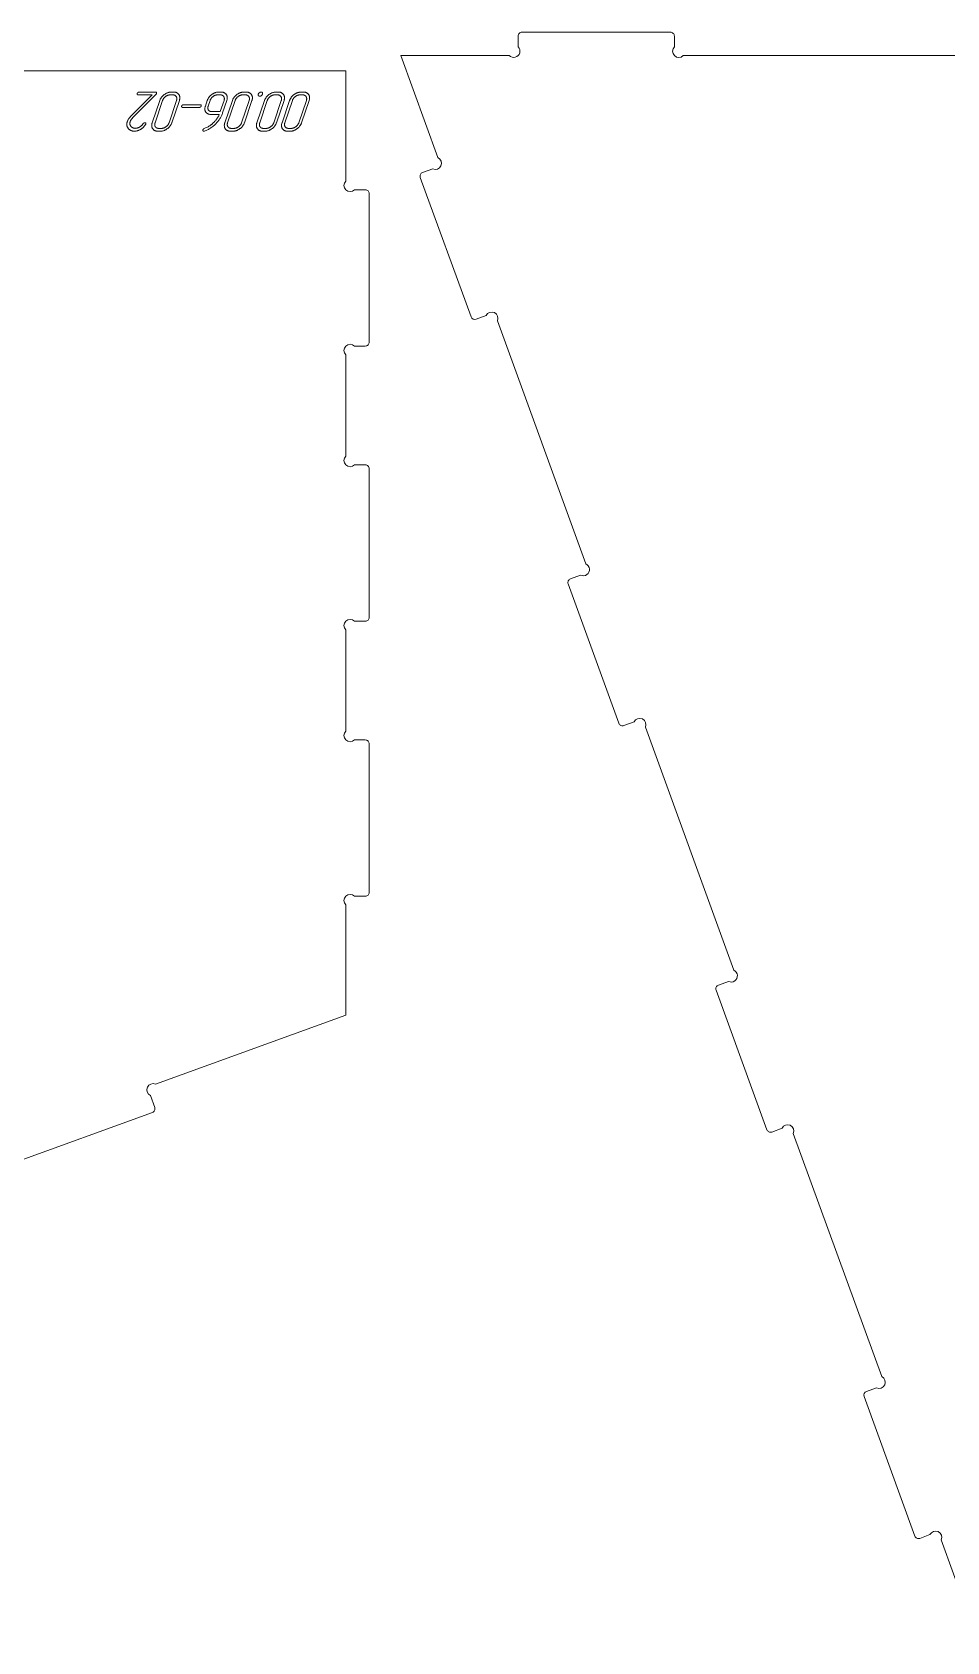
# Model space of a CAD drawing. Header units: millimetres. Extents: x 10 to 1367, y -717 to -10.
# Drawn here: x 428.6 to 662.7, y -422.2 to -10.2 of the extents above; entities that cross this region are included whole.
import ezdxf

# ---------------------------------------------------------------- set-up
doc = ezdxf.new("R2010")
doc.units = ezdxf.units.MM
doc.layers.add('cut', color=7, linetype='Continuous', lineweight=0)
doc.layers.add('mark', color=7, linetype='Continuous', lineweight=0)

msp = doc.modelspace()

# ---------------------------------------------------------------- linework, layer by layer
at = {"layer": 'cut'}
for points in [[(670.75, -422.18), (661.26, -396.1, 1), (658.38, -394.75), (655.8, -395.7, -0.414214), (654.51, -395.1), (641.52, -359.39, -0.414213), (642.12, -358.11), (644.7, -357.17, 1), (646.05, -354.29), (623.41, -292.09, 1), (620.53, -290.74), (617.94, -291.69, -0.414214), (616.66, -291.09), (603.66, -255.38, -0.414214), (604.26, -254.1), (606.85, -253.16, 1), (608.19, -250.28), (585.55, -188.08, 1), (582.67, -186.73), (580.08, -187.68, -0.414214), (578.8, -187.08), (565.8, -151.37, -0.414214), (566.4, -150.09), (568.99, -149.15, 1), (570.33, -146.27), (547.69, -84.07, 1), (544.81, -82.72), (542.23, -83.67, -0.414213), (540.94, -83.07), (527.95, -47.36, -0.414214), (528.55, -46.08), (531.13, -45.14, 1), (532.48, -42.26), (522.98, -16.18), (550.74, -16.18, 1), (552.98, -13.93), (552.98, -11.18, -0.414214), (553.98, -10.18), (591.98, -10.18, -0.414214), (592.98, -11.18), (592.98, -13.93, 1), (595.23, -16.18), (684.62, -16.18, 1)], [(424.92, -20.1), (508.88, -20.1), (508.88, -48.27, 1), (511.12, -50.51), (513.88, -50.51, -0.414214), (514.88, -51.51), (514.88, -89.51, -0.414214), (513.88, -90.51), (511.12, -90.51, 1), (508.88, -92.76), (508.88, -118.68, 1), (511.12, -120.93), (513.88, -120.93, -0.414214), (514.88, -121.93), (514.88, -159.93, -0.414214), (513.88, -160.93), (511.12, -160.93, 1), (508.88, -163.17), (508.88, -189.09, 1), (511.12, -191.34), (513.88, -191.34, -0.414214), (514.88, -192.34), (514.88, -230.34, -0.414214), (513.88, -231.34), (511.12, -231.34, 1), (508.88, -233.58), (508.88, -261.75), (460.23, -279.46, 1), (458.88, -282.34), (460, -285.39, -0.414214), (459.4, -286.68), (423.69, -299.67, -0.414214)]]:
    msp.add_lwpolyline(points, format="xyb", dxfattribs=at)
at = {"layer": 'mark'}
for points in [[(457.64, -33.82), (457.71, -33.69), (457.72, -33.65), (457.72, -33.62), (457.73, -33.58), (457.73, -33.55), (457.72, -33.52), (457.71, -33.49), (457.7, -33.46), (457.68, -33.44), (457.66, -33.42), (457.64, -33.4), (457.61, -33.38), (457.58, -33.37), (457.55, -33.36), (457.52, -33.35), (457.49, -33.34), (457.45, -33.34), (457.39, -33.35), (457.33, -33.37), (457.28, -33.39), (457.23, -33.41), (457.18, -33.44), (457.14, -33.48), (457.09, -33.52), (457.05, -33.58), (456.99, -33.66), (456.93, -33.74), (456.87, -33.81), (456.8, -33.88), (456.74, -33.95), (456.68, -34.02), (456.62, -34.08), (456.56, -34.14), (456.49, -34.2), (456.43, -34.25), (456.37, -34.3), (456.3, -34.35), (456.24, -34.4), (456.17, -34.44), (456.11, -34.48), (456.04, -34.51), (455.98, -34.54), (455.92, -34.58), (455.85, -34.6), (455.79, -34.63), (455.72, -34.66), (455.66, -34.68), (455.6, -34.7), (455.53, -34.72), (455.47, -34.73), (455.41, -34.75), (455.34, -34.76), (455.28, -34.77), (455.22, -34.78), (455.16, -34.78), (455.1, -34.78), (455.03, -34.79), (454.94, -34.78), (454.86, -34.78), (454.77, -34.77), (454.69, -34.75), (454.61, -34.73), (454.53, -34.71), (454.45, -34.68), (454.37, -34.65), (454.3, -34.61), (454.23, -34.57), (454.16, -34.53), (454.1, -34.48), (454.04, -34.44), (453.99, -34.39), (453.94, -34.33), (453.89, -34.28), (453.84, -34.22), (453.8, -34.15), (453.76, -34.08), (453.72, -34.01), (453.7, -33.94), (453.67, -33.87), (453.65, -33.8), (453.64, -33.72), (453.63, -33.65), (453.63, -33.57), (453.63, -33.49), (453.64, -33.4), (453.65, -33.32), (453.67, -33.23), (453.69, -33.15), (453.72, -33.06), (453.74, -32.99), (453.77, -32.92), (453.8, -32.86), (453.83, -32.79), (453.87, -32.72), (453.9, -32.66), (453.94, -32.59), (453.99, -32.53), (454.18, -32.28), (454.42, -32), (460.36, -26.07), (460.39, -26.03), (460.42, -25.99), (460.45, -25.95), (460.47, -25.9), (460.48, -25.86), (460.49, -25.83), (460.49, -25.79), (460.49, -25.76), (460.49, -25.72), (460.48, -25.69), (460.47, -25.66), (460.46, -25.63), (460.44, -25.6), (460.42, -25.58), (460.39, -25.56), (460.37, -25.54), (460.34, -25.53), (460.31, -25.52), (460.28, -25.52), (460.25, -25.51), (455.98, -25.51), (455.93, -25.52), (455.89, -25.52), (455.85, -25.53), (455.82, -25.54), (455.78, -25.56), (455.74, -25.58), (455.71, -25.6), (455.67, -25.63), (455.64, -25.66), (455.61, -25.69), (455.59, -25.72), (455.56, -25.75), (455.54, -25.78), (455.53, -25.81), (455.51, -25.84), (455.5, -25.87), (455.49, -25.9), (455.48, -25.93), (455.48, -25.97), (455.48, -26), (455.49, -26.03), (455.5, -26.06), (455.51, -26.09), (455.53, -26.11), (455.55, -26.14), (455.57, -26.16), (455.59, -26.18), (455.62, -26.2), (455.65, -26.21), (455.67, -26.22), (455.7, -26.23), (455.73, -26.23), (459.33, -26.23), (453.96, -31.6), (453.88, -31.68), (453.81, -31.76), (453.74, -31.84), (453.68, -31.92), (453.61, -31.99), (453.55, -32.06), (453.5, -32.13), (453.45, -32.2), (453.4, -32.27), (453.35, -32.33), (453.31, -32.39), (453.27, -32.46), (453.2, -32.58), (453.13, -32.71), (453.07, -32.84), (453.02, -32.97), (452.99, -33.04), (452.99, -33.05), (452.99, -33.06), (452.98, -33.06), (452.98, -33.07), (452.97, -33.09), (452.94, -33.19), (452.92, -33.28), (452.9, -33.37), (452.88, -33.46), (452.87, -33.55), (452.86, -33.64), (452.86, -33.73), (452.86, -33.81), (452.86, -33.9), (452.87, -33.98), (452.88, -34.06), (452.9, -34.14), (452.92, -34.22), (452.94, -34.3), (452.97, -34.38), (453, -34.45), (453.04, -34.53), (453.08, -34.6), (453.13, -34.67), (453.18, -34.74), (453.23, -34.81), (453.29, -34.88), (453.34, -34.94), (453.4, -35), (453.46, -35.05), (453.52, -35.1), (453.59, -35.15), (453.65, -35.2), (453.72, -35.24), (453.79, -35.28), (453.86, -35.32), (453.94, -35.35), (454.01, -35.38), (454.09, -35.41), (454.17, -35.43), (454.25, -35.45), (454.34, -35.47), (454.43, -35.48), (454.51, -35.5), (454.6, -35.51), (454.7, -35.51), (454.79, -35.51), (454.81, -35.51), (454.82, -35.51), (454.83, -35.51), (454.87, -35.51), (455.01, -35.51), (455.14, -35.5), (455.28, -35.48), (455.42, -35.45), (455.55, -35.42), (455.69, -35.38), (455.82, -35.33), (455.95, -35.27), (456.09, -35.21), (456.22, -35.15), (456.25, -35.13), (456.29, -35.11), (456.36, -35.07), (456.43, -35.02), (456.5, -34.98), (456.57, -34.93), (456.64, -34.88), (456.71, -34.83), (456.78, -34.77), (456.85, -34.72), (456.91, -34.66), (456.98, -34.6), (457.04, -34.54), (457.1, -34.47), (457.17, -34.41), (457.23, -34.34), (457.29, -34.27), (457.35, -34.2), (457.41, -34.13), (457.47, -34.06), (457.53, -33.98), (457.58, -33.9)], [(461.3, -27.66), (459.36, -33.37), (459.32, -33.48), (459.29, -33.59), (459.27, -33.7), (459.25, -33.8), (459.24, -33.9), (459.23, -34), (459.23, -34.1), (459.24, -34.2), (459.25, -34.29), (459.26, -34.38), (459.28, -34.47), (459.31, -34.56), (459.34, -34.65), (459.38, -34.73), (459.43, -34.81), (459.48, -34.89), (459.53, -34.96), (459.59, -35.04), (459.65, -35.1), (459.72, -35.16), (459.79, -35.22), (459.86, -35.27), (459.93, -35.32), (460.01, -35.36), (460.1, -35.39), (460.18, -35.43), (460.27, -35.45), (460.37, -35.47), (460.47, -35.49), (460.57, -35.5), (460.67, -35.51), (460.78, -35.51), (461.49, -35.51), (461.61, -35.51), (461.72, -35.5), (461.83, -35.49), (461.94, -35.47), (462.05, -35.45), (462.16, -35.42), (462.27, -35.39), (462.38, -35.35), (462.49, -35.31), (462.59, -35.26), (462.7, -35.21), (462.81, -35.15), (462.92, -35.09), (463.02, -35.02), (463.13, -34.95), (463.23, -34.87), (463.34, -34.79), (463.43, -34.71), (463.53, -34.62), (463.62, -34.54), (463.7, -34.45), (463.79, -34.36), (463.86, -34.27), (463.94, -34.17), (464, -34.08), (464.07, -33.98), (464.13, -33.89), (464.18, -33.79), (464.24, -33.68), (464.28, -33.58), (464.33, -33.48), (464.36, -33.37), (466.31, -27.66), (466.34, -27.55), (466.37, -27.44), (466.39, -27.33), (466.41, -27.22), (466.42, -27.12), (466.43, -27.02), (466.43, -26.92), (466.42, -26.83), (466.41, -26.73), (466.39, -26.64), (466.37, -26.55), (466.34, -26.46), (466.3, -26.38), (466.26, -26.29), (466.22, -26.21), (466.16, -26.14), (466.1, -26.06), (466.04, -25.99), (465.98, -25.92), (465.91, -25.86), (465.85, -25.81), (465.77, -25.76), (465.7, -25.71), (465.62, -25.67), (465.54, -25.63), (465.46, -25.6), (465.37, -25.57), (465.28, -25.55), (465.19, -25.54), (465.09, -25.52), (464.99, -25.52), (464.89, -25.51), (464.18, -25.51), (464.07, -25.52), (463.95, -25.52), (463.84, -25.54), (463.73, -25.55), (463.62, -25.58), (463.51, -25.6), (463.41, -25.63), (463.3, -25.67), (463.19, -25.71), (463.08, -25.76), (462.97, -25.81), (462.87, -25.87), (462.76, -25.93), (462.65, -26), (462.55, -26.07), (462.44, -26.15), (462.34, -26.23), (462.24, -26.31), (462.14, -26.39), (462.05, -26.48), (461.97, -26.57), (461.88, -26.65), (461.81, -26.75), (461.73, -26.84), (461.66, -26.94), (461.6, -27.03), (461.54, -27.13), (461.48, -27.23), (461.43, -27.34), (461.38, -27.44), (461.34, -27.55)], [(462.01, -27.66), (460.07, -33.37), (460.05, -33.44), (460.03, -33.51), (460.01, -33.58), (460, -33.65), (459.99, -33.72), (459.99, -33.79), (459.99, -33.85), (459.99, -33.92), (460, -33.98), (460.01, -34.04), (460.02, -34.1), (460.04, -34.16), (460.06, -34.21), (460.09, -34.27), (460.12, -34.32), (460.15, -34.38), (460.19, -34.43), (460.22, -34.48), (460.27, -34.52), (460.31, -34.56), (460.36, -34.6), (460.4, -34.63), (460.45, -34.67), (460.51, -34.69), (460.56, -34.72), (460.62, -34.74), (460.68, -34.76), (460.74, -34.77), (460.81, -34.78), (460.88, -34.79), (460.95, -34.8), (461.02, -34.8), (461.74, -34.8), (461.81, -34.8), (461.88, -34.79), (461.96, -34.78), (462.03, -34.77), (462.1, -34.76), (462.18, -34.74), (462.25, -34.72), (462.32, -34.7), (462.39, -34.67), (462.46, -34.64), (462.54, -34.6), (462.61, -34.56), (462.68, -34.52), (462.75, -34.48), (462.82, -34.43), (462.89, -34.38), (462.96, -34.33), (463.02, -34.27), (463.09, -34.22), (463.15, -34.16), (463.2, -34.1), (463.26, -34.04), (463.31, -33.98), (463.36, -33.92), (463.4, -33.86), (463.45, -33.79), (463.49, -33.72), (463.53, -33.66), (463.56, -33.59), (463.59, -33.52), (463.62, -33.44), (463.65, -33.37), (465.59, -27.66), (465.61, -27.58), (465.63, -27.51), (465.65, -27.45), (465.66, -27.38), (465.67, -27.31), (465.67, -27.24), (465.67, -27.18), (465.67, -27.12), (465.66, -27.05), (465.65, -26.99), (465.63, -26.93), (465.61, -26.88), (465.59, -26.82), (465.57, -26.76), (465.53, -26.71), (465.5, -26.65), (465.46, -26.6), (465.42, -26.55), (465.38, -26.51), (465.34, -26.47), (465.29, -26.43), (465.25, -26.39), (465.2, -26.36), (465.14, -26.33), (465.09, -26.31), (465.03, -26.29), (464.97, -26.27), (464.91, -26.25), (464.85, -26.24), (464.79, -26.23), (464.72, -26.23), (464.65, -26.23), (463.93, -26.23), (463.86, -26.23), (463.79, -26.23), (463.72, -26.24), (463.65, -26.25), (463.57, -26.27), (463.5, -26.29), (463.43, -26.31), (463.36, -26.33), (463.29, -26.36), (463.22, -26.39), (463.14, -26.42), (463.07, -26.46), (463, -26.5), (462.93, -26.54), (462.86, -26.59), (462.79, -26.64), (462.72, -26.69), (462.65, -26.74), (462.59, -26.8), (462.53, -26.85), (462.47, -26.91), (462.41, -26.97), (462.36, -27.03), (462.31, -27.09), (462.26, -27.16), (462.22, -27.23), (462.18, -27.29), (462.14, -27.36), (462.1, -27.43), (462.07, -27.51), (462.04, -27.58)], [(471.66, -28.73), (467.37, -28.73), (467.33, -28.73), (467.29, -28.74), (467.25, -28.74), (467.21, -28.76), (467.17, -28.77), (467.14, -28.79), (467.1, -28.82), (467.07, -28.84), (467.04, -28.87), (467.01, -28.9), (466.98, -28.93), (466.96, -28.96), (466.94, -28.99), (466.92, -29.02), (466.9, -29.05), (466.89, -29.09), (466.88, -29.12), (466.88, -29.15), (466.88, -29.18), (466.88, -29.21), (466.88, -29.24), (466.89, -29.27), (466.91, -29.3), (466.92, -29.33), (466.94, -29.35), (466.96, -29.38), (466.99, -29.4), (467.01, -29.41), (467.04, -29.43), (467.07, -29.44), (467.1, -29.44), (467.13, -29.44), (471.41, -29.44), (471.45, -29.44), (471.48, -29.44), (471.51, -29.43), (471.54, -29.42), (471.57, -29.41), (471.6, -29.4), (471.63, -29.38), (471.66, -29.36), (471.68, -29.34), (471.71, -29.32), (471.76, -29.27), (471.78, -29.25), (471.8, -29.22), (471.82, -29.2), (471.84, -29.18), (471.85, -29.16), (471.86, -29.14), (471.88, -29.12), (471.88, -29.11), (471.89, -29.09), (471.89, -29.09), (471.89, -29.08), (471.9, -29.07), (471.91, -29.02), (471.91, -28.97), (471.91, -28.92), (471.9, -28.87), (471.89, -28.83), (471.87, -28.8), (471.85, -28.78), (471.82, -28.77), (471.8, -28.75), (471.77, -28.74), (471.73, -28.73), (471.7, -28.73)], [(473.45, -27.66), (472.96, -29.09), (472.93, -29.2), (472.9, -29.31), (472.87, -29.41), (472.86, -29.52), (472.84, -29.62), (472.83, -29.72), (472.83, -29.82), (472.84, -29.92), (472.85, -30.01), (472.86, -30.1), (472.88, -30.19), (472.91, -30.28), (472.94, -30.36), (472.98, -30.45), (473.02, -30.53), (473.07, -30.61), (473.12, -30.68), (473.18, -30.75), (473.24, -30.82), (473.31, -30.88), (473.38, -30.93), (473.45, -30.99), (473.52, -31.03), (473.6, -31.07), (473.69, -31.11), (473.78, -31.14), (473.87, -31.17), (473.96, -31.19), (474.06, -31.21), (474.17, -31.22), (474.27, -31.23), (474.39, -31.23), (476.52, -31.23), (476.48, -31.35), (476.43, -31.46), (476.37, -31.59), (476.31, -31.71), (476.24, -31.83), (476.16, -31.96), (476.08, -32.09), (475.99, -32.22), (475.89, -32.35), (475.8, -32.48), (475.7, -32.61), (475.61, -32.73), (475.51, -32.85), (475.41, -32.96), (475.31, -33.07), (475.21, -33.18), (475.13, -33.26), (475.05, -33.33), (474.98, -33.41), (474.9, -33.48), (474.82, -33.55), (474.75, -33.61), (474.67, -33.68), (474.6, -33.74), (474.53, -33.8), (474.45, -33.86), (474.38, -33.91), (474.31, -33.97), (474.24, -34.02), (474.16, -34.07), (474.09, -34.11), (474.02, -34.16), (473.86, -34.26), (473.7, -34.36), (473.53, -34.45), (473.36, -34.54), (473.01, -34.69), (472.83, -34.77), (472.67, -34.81), (472.64, -34.83), (472.6, -34.85), (472.56, -34.87), (472.53, -34.89), (472.51, -34.91), (472.48, -34.93), (472.46, -34.95), (472.44, -34.97), (472.41, -35.01), (472.38, -35.05), (472.35, -35.09), (472.33, -35.14), (472.32, -35.18), (472.32, -35.21), (472.31, -35.25), (472.31, -35.28), (472.31, -35.31), (472.32, -35.34), (472.33, -35.37), (472.34, -35.4), (472.36, -35.43), (472.38, -35.45), (472.4, -35.47), (472.42, -35.49), (472.45, -35.5), (472.48, -35.51), (472.51, -35.51), (472.54, -35.51), (472.7, -35.49), (472.91, -35.41), (473.12, -35.33), (473.32, -35.24), (473.52, -35.15), (473.72, -35.05), (473.91, -34.94), (474.1, -34.83), (474.29, -34.71), (474.47, -34.59), (474.65, -34.46), (474.83, -34.32), (475.01, -34.18), (475.18, -34.03), (475.35, -33.88), (475.52, -33.72), (475.68, -33.56), (475.82, -33.4), (475.96, -33.24), (476.1, -33.08), (476.23, -32.92), (476.35, -32.76), (476.47, -32.59), (476.59, -32.42), (476.69, -32.26), (476.8, -32.08), (476.9, -31.91), (476.99, -31.74), (477.08, -31.56), (477.16, -31.38), (477.23, -31.2), (477.3, -31.02), (477.37, -30.83), (478.45, -27.66), (478.48, -27.54), (478.51, -27.43), (478.54, -27.33), (478.56, -27.22), (478.57, -27.12), (478.57, -27.02), (478.57, -26.92), (478.57, -26.83), (478.55, -26.73), (478.54, -26.64), (478.51, -26.55), (478.48, -26.46), (478.45, -26.38), (478.41, -26.29), (478.36, -26.21), (478.31, -26.13), (478.25, -26.06), (478.19, -25.99), (478.12, -25.92), (478.06, -25.86), (477.99, -25.81), (477.92, -25.76), (477.84, -25.71), (477.76, -25.67), (477.68, -25.63), (477.6, -25.6), (477.51, -25.57), (477.42, -25.55), (477.33, -25.54), (477.23, -25.52), (477.14, -25.52), (477.03, -25.51), (476.32, -25.51), (476.21, -25.52), (476.1, -25.52), (475.99, -25.54), (475.88, -25.55), (475.77, -25.57), (475.66, -25.6), (475.55, -25.63), (475.44, -25.67), (475.33, -25.71), (475.23, -25.76), (475.12, -25.81), (475.01, -25.87), (474.91, -25.93), (474.8, -25.99), (474.69, -26.06), (474.59, -26.14), (474.49, -26.22), (474.39, -26.3), (474.29, -26.38), (474.2, -26.47), (474.12, -26.56), (474.04, -26.65), (473.96, -26.74), (473.89, -26.83), (473.82, -26.93), (473.75, -27.02), (473.69, -27.12), (473.63, -27.23), (473.58, -27.33), (473.53, -27.44), (473.49, -27.55)], [(474.16, -27.66), (473.68, -29.09), (473.65, -29.16), (473.63, -29.23), (473.62, -29.3), (473.61, -29.37), (473.6, -29.44), (473.59, -29.51), (473.59, -29.57), (473.59, -29.63), (473.6, -29.7), (473.61, -29.76), (473.62, -29.82), (473.64, -29.88), (473.66, -29.93), (473.69, -29.99), (473.71, -30.04), (473.74, -30.1), (473.78, -30.15), (473.82, -30.19), (473.86, -30.24), (473.9, -30.28), (473.95, -30.32), (473.99, -30.35), (474.04, -30.38), (474.1, -30.41), (474.15, -30.43), (474.21, -30.46), (474.27, -30.47), (474.34, -30.49), (474.4, -30.5), (474.47, -30.51), (474.55, -30.51), (474.62, -30.51), (476.76, -30.51), (477.73, -27.66), (477.76, -27.58), (477.78, -27.51), (477.79, -27.45), (477.8, -27.38), (477.81, -27.31), (477.81, -27.24), (477.81, -27.18), (477.81, -27.12), (477.8, -27.05), (477.79, -26.99), (477.78, -26.93), (477.76, -26.88), (477.73, -26.82), (477.71, -26.76), (477.68, -26.71), (477.64, -26.65), (477.61, -26.6), (477.57, -26.55), (477.53, -26.51), (477.48, -26.47), (477.44, -26.43), (477.39, -26.39), (477.34, -26.36), (477.29, -26.33), (477.23, -26.31), (477.18, -26.29), (477.12, -26.27), (477.06, -26.25), (476.99, -26.24), (476.93, -26.23), (476.86, -26.23), (476.79, -26.23), (476.08, -26.23), (476, -26.23), (475.93, -26.23), (475.85, -26.24), (475.78, -26.25), (475.71, -26.27), (475.63, -26.29), (475.56, -26.31), (475.49, -26.33), (475.42, -26.36), (475.34, -26.39), (475.27, -26.42), (475.2, -26.46), (475.13, -26.5), (475.06, -26.55), (474.99, -26.59), (474.92, -26.64), (474.85, -26.69), (474.79, -26.75), (474.73, -26.8), (474.67, -26.86), (474.61, -26.92), (474.56, -26.98), (474.5, -27.04), (474.45, -27.1), (474.41, -27.17), (474.37, -27.23), (474.32, -27.3), (474.29, -27.37), (474.25, -27.44), (474.22, -27.51), (474.19, -27.58)], [(479.87, -27.66), (477.93, -33.37), (477.89, -33.48), (477.86, -33.59), (477.84, -33.7), (477.82, -33.8), (477.81, -33.9), (477.8, -34), (477.8, -34.1), (477.81, -34.2), (477.82, -34.29), (477.83, -34.38), (477.85, -34.47), (477.88, -34.56), (477.92, -34.65), (477.95, -34.73), (478, -34.81), (478.05, -34.89), (478.1, -34.96), (478.16, -35.04), (478.22, -35.1), (478.29, -35.16), (478.36, -35.22), (478.43, -35.27), (478.51, -35.32), (478.59, -35.36), (478.67, -35.39), (478.76, -35.43), (478.85, -35.45), (478.94, -35.47), (479.04, -35.49), (479.14, -35.5), (479.24, -35.51), (479.35, -35.51), (480.06, -35.51), (480.18, -35.51), (480.29, -35.5), (480.4, -35.49), (480.51, -35.47), (480.62, -35.45), (480.73, -35.42), (480.84, -35.39), (480.95, -35.35), (481.06, -35.31), (481.17, -35.26), (481.27, -35.21), (481.38, -35.15), (481.49, -35.09), (481.59, -35.02), (481.7, -34.95), (481.8, -34.87), (481.91, -34.79), (482.01, -34.71), (482.1, -34.62), (482.19, -34.54), (482.28, -34.45), (482.36, -34.36), (482.43, -34.27), (482.51, -34.17), (482.58, -34.08), (482.64, -33.98), (482.7, -33.89), (482.76, -33.79), (482.81, -33.68), (482.85, -33.58), (482.9, -33.48), (482.94, -33.37), (484.88, -27.66), (484.91, -27.55), (484.94, -27.44), (484.97, -27.33), (484.98, -27.22), (484.99, -27.12), (485, -27.02), (485, -26.92), (484.99, -26.83), (484.98, -26.73), (484.96, -26.64), (484.94, -26.55), (484.91, -26.46), (484.88, -26.38), (484.83, -26.29), (484.79, -26.21), (484.73, -26.14), (484.68, -26.06), (484.62, -25.99), (484.55, -25.92), (484.49, -25.86), (484.42, -25.81), (484.34, -25.76), (484.27, -25.71), (484.19, -25.67), (484.11, -25.63), (484.03, -25.6), (483.94, -25.57), (483.85, -25.55), (483.76, -25.54), (483.66, -25.52), (483.56, -25.52), (483.46, -25.51), (482.75, -25.51), (482.64, -25.52), (482.53, -25.52), (482.42, -25.54), (482.31, -25.55), (482.2, -25.58), (482.09, -25.6), (481.98, -25.63), (481.87, -25.67), (481.76, -25.71), (481.65, -25.76), (481.54, -25.81), (481.44, -25.87), (481.33, -25.93), (481.22, -26), (481.12, -26.07), (481.01, -26.15), (480.91, -26.23), (480.81, -26.31), (480.72, -26.39), (480.62, -26.48), (480.54, -26.57), (480.46, -26.65), (480.38, -26.75), (480.31, -26.84), (480.24, -26.94), (480.17, -27.03), (480.11, -27.13), (480.05, -27.23), (480, -27.34), (479.95, -27.44), (479.91, -27.55)], [(480.58, -27.66), (478.64, -33.37), (478.62, -33.44), (478.6, -33.51), (478.58, -33.58), (478.57, -33.65), (478.56, -33.72), (478.56, -33.79), (478.56, -33.85), (478.56, -33.92), (478.57, -33.98), (478.58, -34.04), (478.59, -34.1), (478.61, -34.16), (478.63, -34.21), (478.66, -34.27), (478.69, -34.32), (478.72, -34.38), (478.76, -34.43), (478.8, -34.48), (478.84, -34.52), (478.88, -34.56), (478.93, -34.6), (478.97, -34.63), (479.03, -34.67), (479.08, -34.69), (479.13, -34.72), (479.19, -34.74), (479.25, -34.76), (479.32, -34.77), (479.38, -34.78), (479.45, -34.79), (479.52, -34.8), (479.59, -34.8), (480.31, -34.8), (480.38, -34.8), (480.45, -34.79), (480.53, -34.78), (480.6, -34.77), (480.67, -34.76), (480.75, -34.74), (480.82, -34.72), (480.89, -34.7), (480.96, -34.67), (481.04, -34.64), (481.11, -34.6), (481.18, -34.56), (481.25, -34.52), (481.32, -34.48), (481.39, -34.43), (481.46, -34.38), (481.53, -34.33), (481.59, -34.27), (481.66, -34.22), (481.72, -34.16), (481.77, -34.1), (481.83, -34.04), (481.88, -33.98), (481.93, -33.92), (481.98, -33.86), (482.02, -33.79), (482.06, -33.72), (482.1, -33.66), (482.13, -33.59), (482.17, -33.52), (482.19, -33.44), (482.22, -33.37), (484.16, -27.66), (484.19, -27.58), (484.2, -27.51), (484.22, -27.45), (484.23, -27.38), (484.24, -27.31), (484.24, -27.24), (484.24, -27.18), (484.24, -27.12), (484.23, -27.05), (484.22, -26.99), (484.2, -26.93), (484.19, -26.88), (484.16, -26.82), (484.14, -26.76), (484.11, -26.71), (484.07, -26.65), (484.04, -26.6), (484, -26.55), (483.95, -26.51), (483.91, -26.47), (483.87, -26.43), (483.82, -26.39), (483.77, -26.36), (483.72, -26.33), (483.66, -26.31), (483.6, -26.29), (483.55, -26.27), (483.48, -26.25), (483.42, -26.24), (483.36, -26.23), (483.29, -26.23), (483.22, -26.23), (482.51, -26.23), (482.43, -26.23), (482.36, -26.23), (482.29, -26.24), (482.22, -26.25), (482.15, -26.27), (482.07, -26.29), (482, -26.31), (481.93, -26.33), (481.86, -26.36), (481.79, -26.39), (481.72, -26.42), (481.64, -26.46), (481.57, -26.5), (481.5, -26.54), (481.43, -26.59), (481.36, -26.64), (481.29, -26.69), (481.22, -26.74), (481.16, -26.8), (481.1, -26.85), (481.04, -26.91), (480.99, -26.97), (480.93, -27.03), (480.88, -27.09), (480.84, -27.16), (480.79, -27.23), (480.75, -27.29), (480.71, -27.36), (480.68, -27.43), (480.64, -27.51), (480.61, -27.58)], [(488.08, -27.66), (486.14, -33.37), (486.11, -33.48), (486.08, -33.59), (486.05, -33.7), (486.04, -33.8), (486.02, -33.9), (486.02, -34), (486.02, -34.1), (486.02, -34.2), (486.03, -34.29), (486.05, -34.38), (486.07, -34.47), (486.1, -34.56), (486.13, -34.65), (486.17, -34.73), (486.21, -34.81), (486.26, -34.89), (486.32, -34.96), (486.38, -35.04), (486.44, -35.1), (486.5, -35.16), (486.57, -35.22), (486.64, -35.27), (486.72, -35.32), (486.8, -35.36), (486.88, -35.39), (486.97, -35.43), (487.06, -35.45), (487.15, -35.47), (487.25, -35.49), (487.35, -35.5), (487.46, -35.51), (487.56, -35.51), (488.28, -35.51), (488.39, -35.51), (488.5, -35.5), (488.61, -35.49), (488.72, -35.47), (488.84, -35.45), (488.95, -35.42), (489.05, -35.39), (489.16, -35.35), (489.27, -35.31), (489.38, -35.26), (489.49, -35.21), (489.59, -35.15), (489.7, -35.09), (489.81, -35.02), (489.91, -34.95), (490.02, -34.87), (490.12, -34.79), (490.22, -34.71), (490.31, -34.62), (490.4, -34.54), (490.49, -34.45), (490.57, -34.36), (490.65, -34.27), (490.72, -34.17), (490.79, -34.08), (490.85, -33.98), (490.91, -33.89), (490.97, -33.79), (491.02, -33.68), (491.07, -33.58), (491.11, -33.48), (491.15, -33.37), (493.09, -27.66), (493.13, -27.55), (493.16, -27.44), (493.18, -27.33), (493.2, -27.22), (493.21, -27.12), (493.21, -27.02), (493.21, -26.92), (493.21, -26.83), (493.2, -26.73), (493.18, -26.64), (493.16, -26.55), (493.13, -26.46), (493.09, -26.38), (493.05, -26.29), (493, -26.21), (492.95, -26.14), (492.89, -26.06), (492.83, -25.99), (492.77, -25.92), (492.7, -25.86), (492.63, -25.81), (492.56, -25.76), (492.48, -25.71), (492.41, -25.67), (492.32, -25.63), (492.24, -25.6), (492.15, -25.57), (492.06, -25.55), (491.97, -25.54), (491.88, -25.52), (491.78, -25.52), (491.68, -25.51), (490.96, -25.51), (490.85, -25.52), (490.74, -25.52), (490.63, -25.54), (490.52, -25.55), (490.41, -25.58), (490.3, -25.6), (490.19, -25.63), (490.08, -25.67), (489.97, -25.71), (489.87, -25.76), (489.76, -25.81), (489.65, -25.87), (489.54, -25.93), (489.44, -26), (489.33, -26.07), (489.23, -26.15), (489.12, -26.23), (489.02, -26.31), (488.93, -26.39), (488.84, -26.48), (488.75, -26.57), (488.67, -26.65), (488.59, -26.75), (488.52, -26.84), (488.45, -26.94), (488.39, -27.03), (488.32, -27.13), (488.27, -27.23), (488.22, -27.34), (488.17, -27.44), (488.12, -27.55)], [(486.85, -26.59), (486.9, -26.58), (486.95, -26.58), (486.99, -26.57), (487.04, -26.56), (487.08, -26.54), (487.13, -26.52), (487.17, -26.5), (487.21, -26.47), (487.25, -26.44), (487.29, -26.4), (487.33, -26.37), (487.37, -26.33), (487.4, -26.29), (487.43, -26.26), (487.46, -26.22), (487.48, -26.19), (487.51, -26.16), (487.52, -26.13), (487.54, -26.11), (487.55, -26.08), (487.56, -26.06), (487.57, -26.05), (487.57, -26.04), (487.57, -26.02), (487.59, -25.98), (487.59, -25.95), (487.6, -25.91), (487.6, -25.87), (487.6, -25.83), (487.6, -25.8), (487.59, -25.76), (487.58, -25.73), (487.57, -25.7), (487.55, -25.66), (487.54, -25.64), (487.52, -25.62), (487.5, -25.6), (487.48, -25.58), (487.46, -25.57), (487.43, -25.56), (487.41, -25.54), (487.38, -25.53), (487.35, -25.53), (487.31, -25.52), (487.28, -25.52), (487.24, -25.51), (487.2, -25.51), (487.17, -25.52), (487.13, -25.52), (487.09, -25.52), (487.05, -25.53), (487.01, -25.54), (486.98, -25.55), (486.94, -25.57), (486.91, -25.58), (486.87, -25.6), (486.84, -25.62), (486.81, -25.65), (486.78, -25.67), (486.75, -25.7), (486.69, -25.75), (486.64, -25.81), (486.59, -25.86), (486.56, -25.92), (486.52, -25.98), (486.5, -26.04), (486.49, -26.07), (486.48, -26.1), (486.48, -26.13), (486.47, -26.16), (486.47, -26.19), (486.47, -26.21), (486.47, -26.24), (486.48, -26.27), (486.49, -26.3), (486.5, -26.33), (486.51, -26.35), (486.52, -26.38), (486.56, -26.43), (486.58, -26.46), (486.6, -26.48), (486.62, -26.5), (486.64, -26.52), (486.66, -26.53), (486.69, -26.55), (486.71, -26.56), (486.74, -26.57), (486.76, -26.58), (486.79, -26.58), (486.82, -26.58)], [(488.8, -27.66), (486.86, -33.37), (486.83, -33.44), (486.81, -33.51), (486.8, -33.58), (486.79, -33.65), (486.78, -33.72), (486.77, -33.79), (486.77, -33.85), (486.78, -33.92), (486.78, -33.98), (486.79, -34.04), (486.81, -34.1), (486.83, -34.16), (486.85, -34.21), (486.87, -34.27), (486.9, -34.32), (486.94, -34.38), (486.97, -34.43), (487.01, -34.48), (487.05, -34.52), (487.09, -34.56), (487.14, -34.6), (487.19, -34.63), (487.24, -34.67), (487.29, -34.69), (487.35, -34.72), (487.41, -34.74), (487.47, -34.76), (487.53, -34.77), (487.6, -34.78), (487.66, -34.79), (487.73, -34.8), (487.81, -34.8), (488.52, -34.8), (488.6, -34.8), (488.67, -34.79), (488.74, -34.78), (488.82, -34.77), (488.89, -34.76), (488.96, -34.74), (489.03, -34.72), (489.11, -34.7), (489.18, -34.67), (489.25, -34.64), (489.32, -34.6), (489.39, -34.56), (489.46, -34.52), (489.53, -34.48), (489.6, -34.43), (489.67, -34.38), (489.74, -34.33), (489.81, -34.27), (489.87, -34.22), (489.93, -34.16), (489.99, -34.1), (490.04, -34.04), (490.1, -33.98), (490.14, -33.92), (490.19, -33.86), (490.23, -33.79), (490.27, -33.72), (490.31, -33.66), (490.35, -33.59), (490.38, -33.52), (490.41, -33.44), (490.44, -33.37), (492.38, -27.66), (492.4, -27.58), (492.42, -27.51), (492.43, -27.45), (492.45, -27.38), (492.45, -27.31), (492.46, -27.24), (492.46, -27.18), (492.45, -27.12), (492.45, -27.05), (492.43, -26.99), (492.42, -26.93), (492.4, -26.88), (492.38, -26.82), (492.35, -26.76), (492.32, -26.71), (492.29, -26.65), (492.25, -26.6), (492.21, -26.55), (492.17, -26.51), (492.13, -26.47), (492.08, -26.43), (492.03, -26.39), (491.98, -26.36), (491.93, -26.33), (491.88, -26.31), (491.82, -26.29), (491.76, -26.27), (491.7, -26.25), (491.64, -26.24), (491.57, -26.23), (491.5, -26.23), (491.43, -26.23), (490.72, -26.23), (490.65, -26.23), (490.58, -26.23), (490.5, -26.24), (490.43, -26.25), (490.36, -26.27), (490.29, -26.29), (490.22, -26.31), (490.14, -26.33), (490.07, -26.36), (490, -26.39), (489.93, -26.42), (489.86, -26.46), (489.79, -26.5), (489.72, -26.54), (489.65, -26.59), (489.57, -26.64), (489.51, -26.69), (489.44, -26.74), (489.37, -26.8), (489.31, -26.85), (489.26, -26.91), (489.2, -26.97), (489.15, -27.03), (489.1, -27.09), (489.05, -27.16), (489.01, -27.23), (488.96, -27.29), (488.93, -27.36), (488.89, -27.43), (488.86, -27.51), (488.83, -27.58)], [(494.51, -27.66), (492.57, -33.37), (492.54, -33.48), (492.51, -33.59), (492.48, -33.7), (492.46, -33.8), (492.45, -33.9), (492.45, -34), (492.44, -34.1), (492.45, -34.2), (492.46, -34.29), (492.48, -34.38), (492.5, -34.47), (492.52, -34.56), (492.56, -34.65), (492.6, -34.73), (492.64, -34.81), (492.69, -34.89), (492.75, -34.96), (492.8, -35.04), (492.87, -35.1), (492.93, -35.16), (493, -35.22), (493.07, -35.27), (493.15, -35.32), (493.23, -35.36), (493.31, -35.39), (493.4, -35.43), (493.49, -35.45), (493.58, -35.47), (493.68, -35.49), (493.78, -35.5), (493.88, -35.51), (493.99, -35.51), (494.71, -35.51), (494.82, -35.51), (494.93, -35.5), (495.04, -35.49), (495.15, -35.47), (495.26, -35.45), (495.37, -35.42), (495.48, -35.39), (495.59, -35.35), (495.7, -35.31), (495.81, -35.26), (495.92, -35.21), (496.02, -35.15), (496.13, -35.09), (496.24, -35.02), (496.34, -34.95), (496.45, -34.87), (496.55, -34.79), (496.65, -34.71), (496.74, -34.62), (496.83, -34.54), (496.92, -34.45), (497, -34.36), (497.08, -34.27), (497.15, -34.17), (497.22, -34.08), (497.28, -33.98), (497.34, -33.89), (497.4, -33.79), (497.45, -33.68), (497.5, -33.58), (497.54, -33.48), (497.58, -33.37), (499.52, -27.66), (499.56, -27.55), (499.58, -27.44), (499.61, -27.33), (499.63, -27.22), (499.64, -27.12), (499.64, -27.02), (499.64, -26.92), (499.64, -26.83), (499.63, -26.73), (499.61, -26.64), (499.58, -26.55), (499.55, -26.46), (499.52, -26.38), (499.48, -26.29), (499.43, -26.21), (499.38, -26.14), (499.32, -26.06), (499.26, -25.99), (499.19, -25.92), (499.13, -25.86), (499.06, -25.81), (498.99, -25.76), (498.91, -25.71), (498.83, -25.67), (498.75, -25.63), (498.67, -25.6), (498.58, -25.57), (498.49, -25.55), (498.4, -25.54), (498.31, -25.52), (498.21, -25.52), (498.11, -25.51), (497.39, -25.51), (497.28, -25.52), (497.17, -25.52), (497.06, -25.54), (496.95, -25.55), (496.84, -25.58), (496.73, -25.6), (496.62, -25.63), (496.51, -25.67), (496.4, -25.71), (496.29, -25.76), (496.19, -25.81), (496.08, -25.87), (495.97, -25.93), (495.87, -26), (495.76, -26.07), (495.66, -26.15), (495.55, -26.23), (495.45, -26.31), (495.36, -26.39), (495.27, -26.48), (495.18, -26.57), (495.1, -26.65), (495.02, -26.75), (494.95, -26.84), (494.88, -26.94), (494.81, -27.03), (494.75, -27.13), (494.7, -27.23), (494.64, -27.34), (494.6, -27.44), (494.55, -27.55)], [(495.23, -27.66), (493.29, -33.37), (493.26, -33.44), (493.24, -33.51), (493.23, -33.58), (493.22, -33.65), (493.21, -33.72), (493.2, -33.79), (493.2, -33.85), (493.21, -33.92), (493.21, -33.98), (493.22, -34.04), (493.24, -34.1), (493.26, -34.16), (493.28, -34.21), (493.3, -34.27), (493.33, -34.32), (493.36, -34.38), (493.4, -34.43), (493.44, -34.48), (493.48, -34.52), (493.52, -34.56), (493.57, -34.6), (493.62, -34.63), (493.67, -34.67), (493.72, -34.69), (493.78, -34.72), (493.84, -34.74), (493.9, -34.76), (493.96, -34.77), (494.02, -34.78), (494.09, -34.79), (494.16, -34.8), (494.24, -34.8), (494.95, -34.8), (495.02, -34.8), (495.1, -34.79), (495.17, -34.78), (495.24, -34.77), (495.32, -34.76), (495.39, -34.74), (495.46, -34.72), (495.53, -34.7), (495.61, -34.67), (495.68, -34.64), (495.75, -34.6), (495.82, -34.56), (495.89, -34.52), (495.96, -34.48), (496.03, -34.43), (496.1, -34.38), (496.17, -34.33), (496.24, -34.27), (496.3, -34.22), (496.36, -34.16), (496.42, -34.1), (496.47, -34.04), (496.52, -33.98), (496.57, -33.92), (496.62, -33.86), (496.66, -33.79), (496.7, -33.72), (496.74, -33.66), (496.78, -33.59), (496.81, -33.52), (496.84, -33.44), (496.86, -33.37), (498.81, -27.66), (498.83, -27.58), (498.85, -27.51), (498.86, -27.45), (498.87, -27.38), (498.88, -27.31), (498.89, -27.24), (498.89, -27.18), (498.88, -27.12), (498.87, -27.05), (498.86, -26.99), (498.85, -26.93), (498.83, -26.88), (498.81, -26.82), (498.78, -26.76), (498.75, -26.71), (498.71, -26.65), (498.68, -26.6), (498.64, -26.55), (498.6, -26.51), (498.55, -26.47), (498.51, -26.43), (498.46, -26.39), (498.41, -26.36), (498.36, -26.33), (498.3, -26.31), (498.25, -26.29), (498.19, -26.27), (498.13, -26.25), (498.06, -26.24), (498, -26.23), (497.93, -26.23), (497.86, -26.23), (497.15, -26.23), (497.08, -26.23), (497, -26.23), (496.93, -26.24), (496.86, -26.25), (496.79, -26.27), (496.72, -26.29), (496.64, -26.31), (496.57, -26.33), (496.5, -26.36), (496.43, -26.39), (496.36, -26.42), (496.29, -26.46), (496.22, -26.5), (496.15, -26.54), (496.07, -26.59), (496, -26.64), (495.93, -26.69), (495.87, -26.74), (495.8, -26.8), (495.74, -26.85), (495.68, -26.91), (495.63, -26.97), (495.58, -27.03), (495.53, -27.09), (495.48, -27.16), (495.43, -27.23), (495.39, -27.29), (495.35, -27.36), (495.32, -27.43), (495.29, -27.51), (495.25, -27.58)]]:
    msp.add_lwpolyline(points, close=True, dxfattribs=at)

doc.saveas('drawing.dxf')
